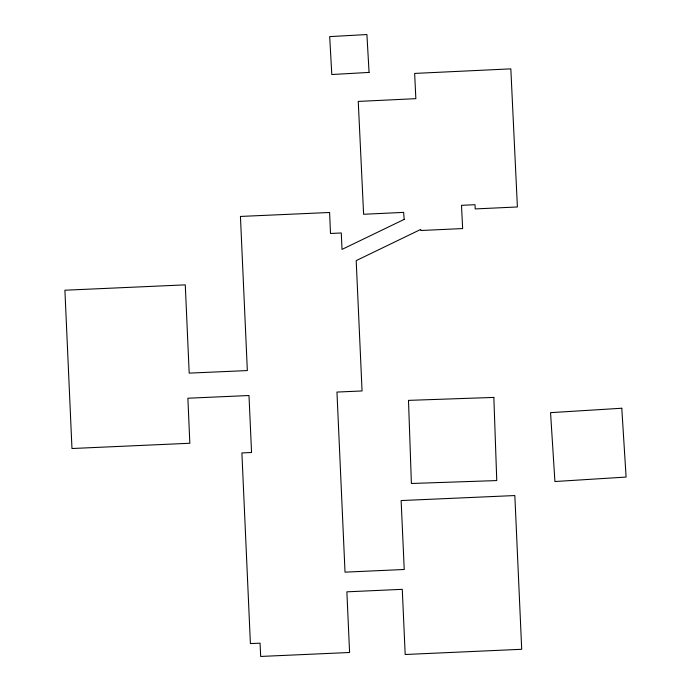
<?xml version="1.0" encoding="UTF-8"?>
<svg xmlns="http://www.w3.org/2000/svg" width="691" height="691" viewBox="0 0 691 691"><rect width="100%" height="100%" fill="white"/><g stroke="black" fill="none" stroke-linecap="round" stroke-linejoin="round"><path stroke-width="1.04" d="M404.183 219.393L342.019 249.399L341.268 232.971L330.497 233.472L329.598 212.483L240.433 216.438L247.343 370.575L189.187 373.123L185.274 284.865L64.902 290.22L71.968 448.519L189.835 443.259L187.883 398.223L248.993 395.52L251.55 452.519L241.885 452.925L250.401 643.58L260.066 643.174L260.671 656.45L349.586 652.494L346.873 591.833L402.283 589.328L405.185 654.498L521.705 649.29L514.838 495.551L401.125 500.56L404.235 569.488L345.025 572.148L336.958 392.065L362.058 390.959L356.193 260.619L420.767 229.412L420.81 230.509L462.642 228.557L461.493 205.313L475.019 204.717L475.218 208.924L517.395 206.972L510.83 68.867L414.652 73.419L415.852 98.666L358.249 101.422L363.613 214.279L403.63 212.379L404.183 219.393M621.788 408.243L550.554 412.648L554.916 481.523L626.098 477.066L621.788 408.243M369.072 72.417L331.801 74.524L329.693 36.606L366.912 34.55L369.072 72.417M493.849 397.42L408.493 400.374L411.395 483.484L496.76 480.573L493.849 397.42"/></g></svg>
